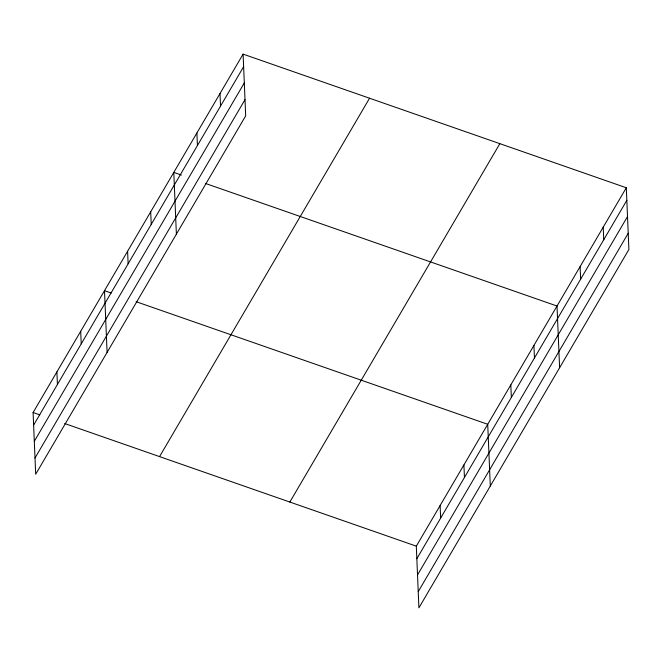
<?xml version="1.0" encoding="UTF-8"?>
<svg xmlns="http://www.w3.org/2000/svg" width="662" height="662" viewBox="0 0 662 662"><rect width="100%" height="100%" fill="white"/><g stroke="black" fill="none" stroke-linecap="round" stroke-linejoin="round"><path stroke-width="0.99" d="M243.095 54.127L245.685 115.85L35.69 474.24L33.1 412.517L243.095 54.127L626.31 187.76L628.9 249.483L418.905 607.873L416.315 546.15L626.31 187.76M33.63 425.087L243.624 66.697M34.308 441.306L244.303 82.916M35.003 458.021L245.006 99.631M159.559 456.614L369.562 98.224M289.857 502.044L499.851 143.662M416.845 558.72L626.84 200.329M417.523 574.939L627.518 216.548M418.227 591.654L628.221 233.264M181.462 175.066L173.8 172.393L176.382 234.125M205.41 183.424L557.015 306.026L559.605 367.749M111.208 293.001L104.497 290.659L107.087 352.391M136.115 301.69L487.712 424.292L490.302 486.024M33.1 412.517L39.803 414.851M64.719 423.539L416.315 546.15M603.214 227.182L603.744 239.752M580.111 266.604L580.64 279.174M533.911 345.448L534.441 358.018M510.816 384.87L511.345 397.44M463.913 464.914L464.443 477.484M440.114 505.528L440.644 518.098M219.999 93.549L220.52 106.119M196.895 132.971L197.425 145.541M150.696 211.815L151.226 224.385M127.6 251.237L128.122 263.807M80.698 331.281L81.227 343.851M56.899 371.895L57.429 384.465"/></g></svg>
